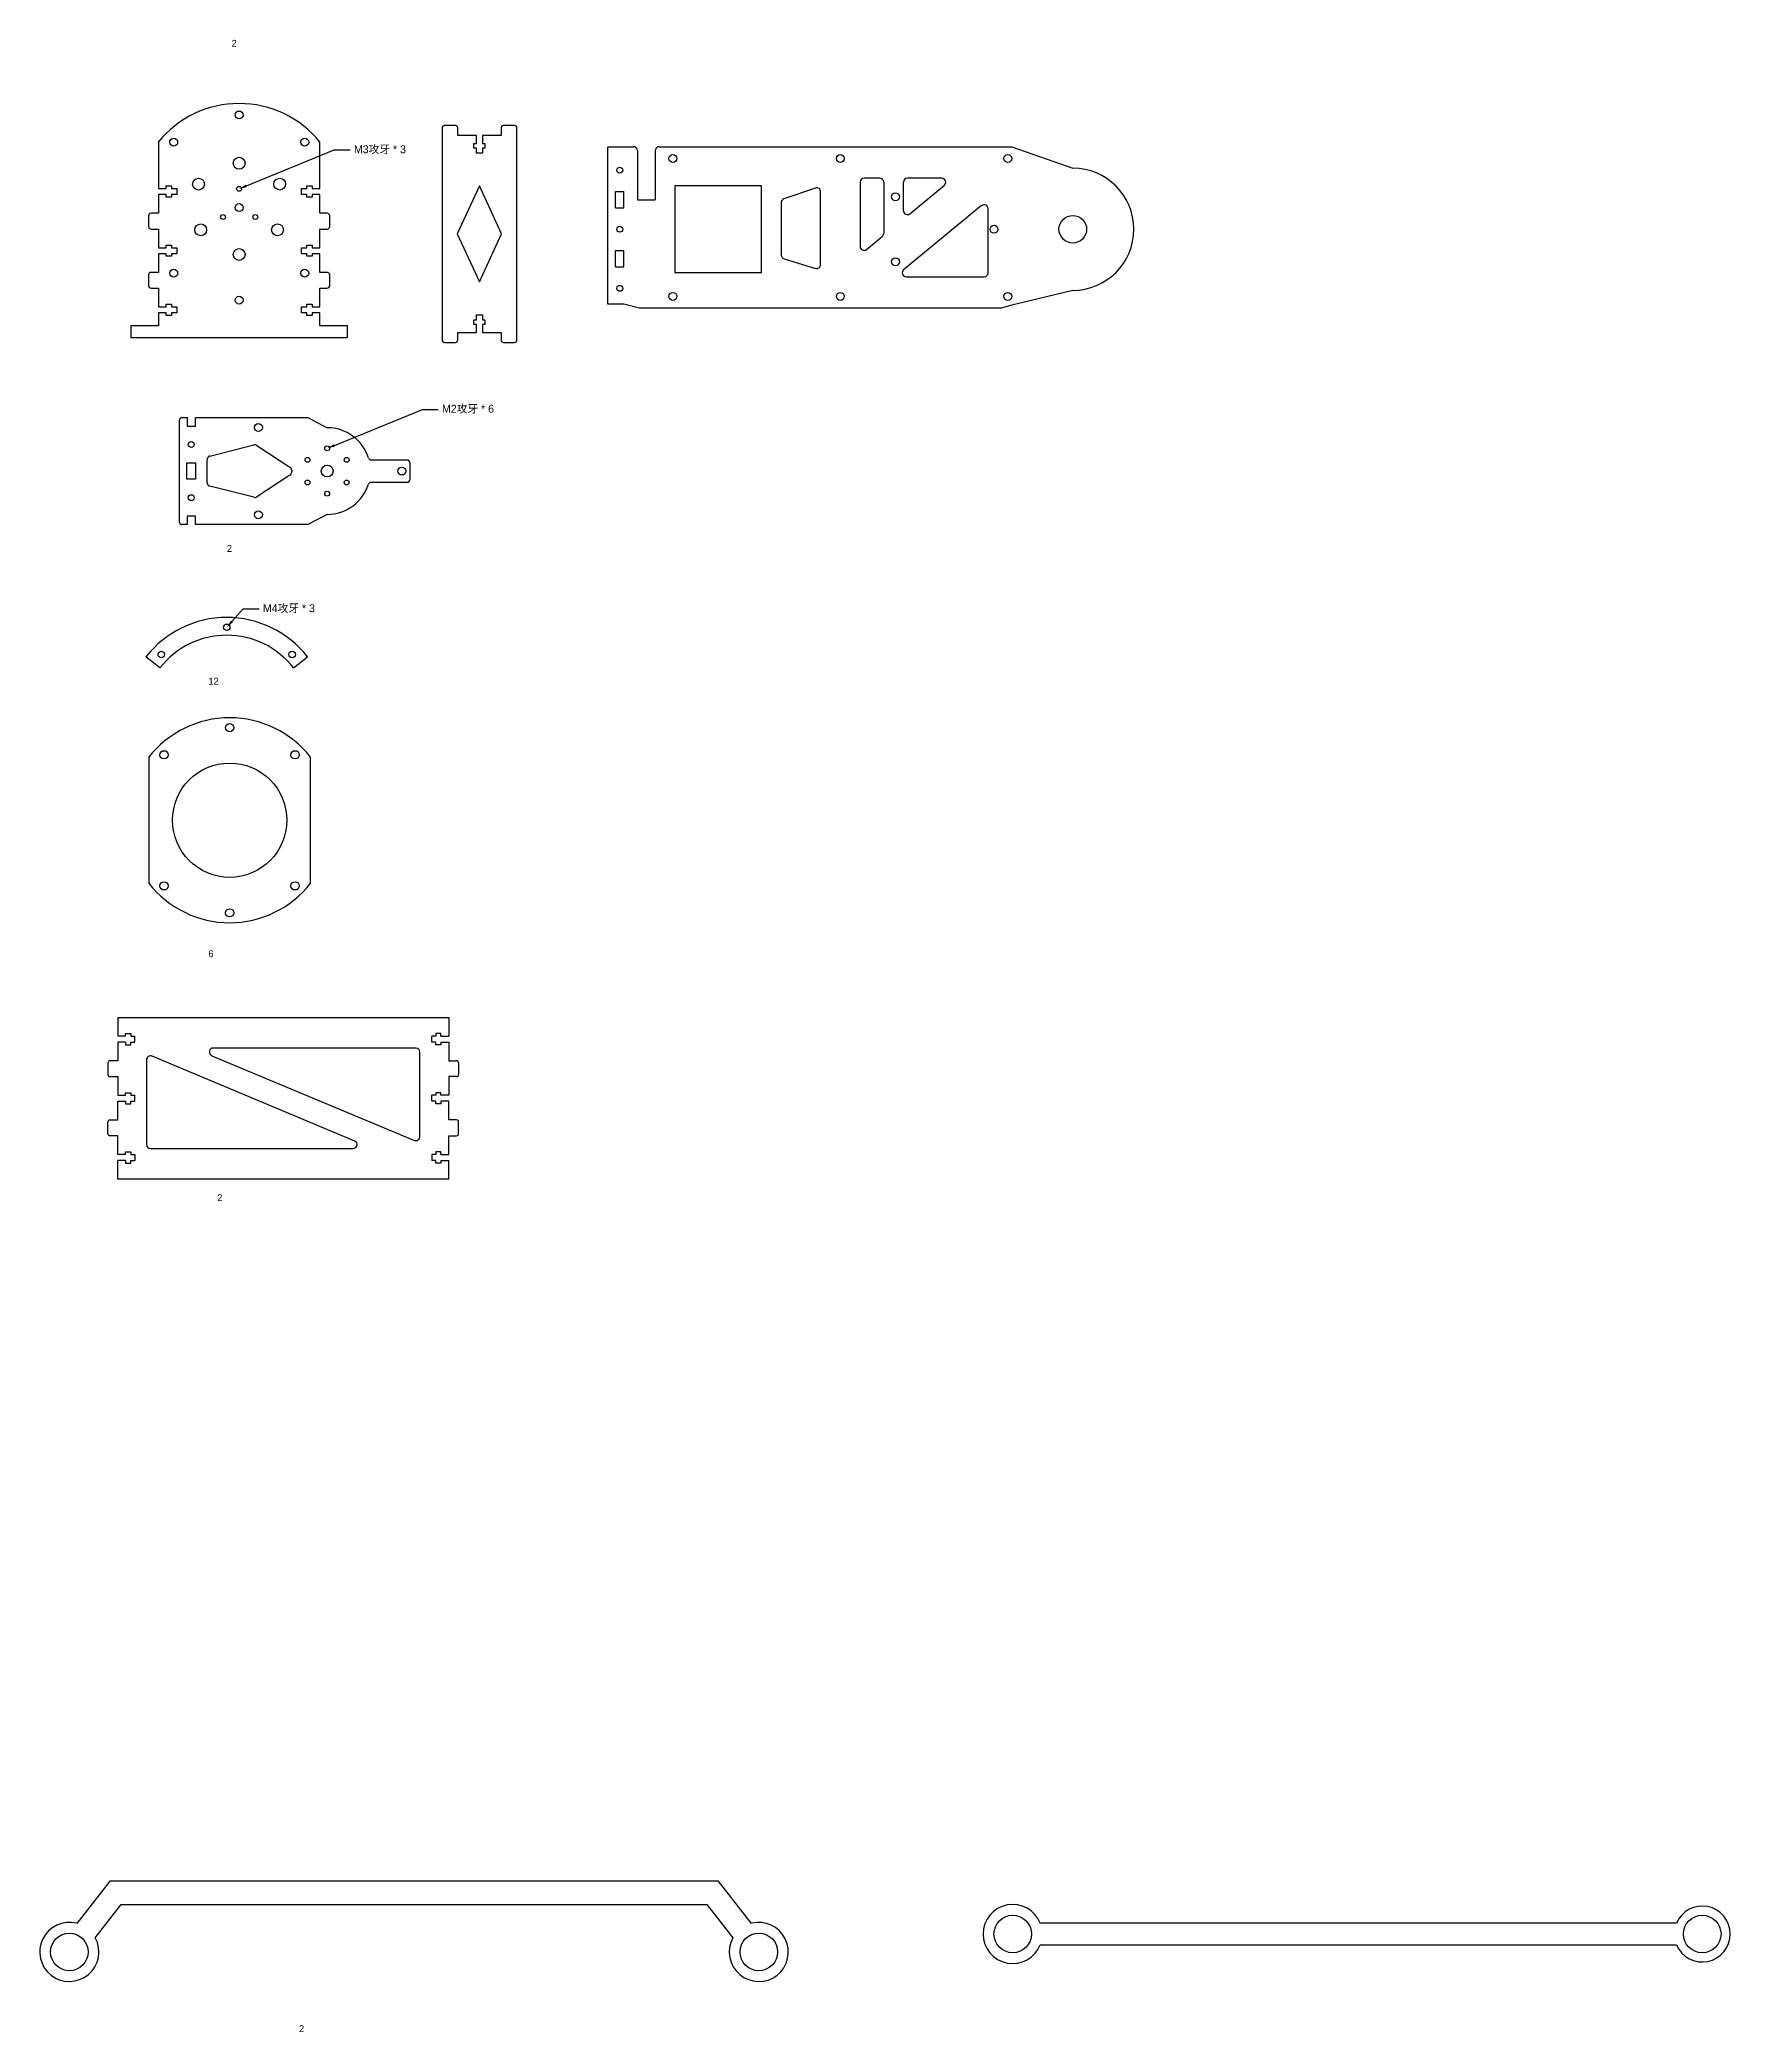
# Model space of a CAD drawing. Header units: millimetres. Extents: x -218 to 1539, y -1932 to 164.
# Drawn here: x -218 to 640, y -1932 to -921 of the extents above; entities that cross this region are included whole.
import ezdxf
from ezdxf import colors
from ezdxf.entities.mleader import LeaderData, LeaderLine
from ezdxf.math import Vec2, Vec3

# ---------------------------------------------------------------- set-up
doc = ezdxf.new("R2010")
doc.units = ezdxf.units.MM

msp = doc.modelspace()

# ---------------------------------------------------------------- linework, layer by layer
at = {"color": 7, "linetype": 'Continuous', "lineweight": 25}
for p, q in [((-13.8, -966), (-13.8, -1073.6)), ((-7, -964.8), (-12.6, -964.8)), ((-5.8, -969.8), (-5.8, -966)), ((3.7, -969.8), (-5.8, -969.8)), ((3.7, -973.8), (3.7, -969.8)), ((6.7, -969.8), (6.7, -973.8)), ((16.2, -969.8), (6.7, -969.8)), ((16.2, -966), (16.2, -969.8)), ((23, -964.8), (17.4, -964.8)), ((24.2, -1073.6), (24.2, -966)), ((-157.8, -973.2), (-157.8, -996.8)), ((-75.8, -996.8), (-75.8, -973.2)), ((2.4, -973.8), (3.7, -973.8)), ((2.4, -976.3), (2.4, -973.8)), ((3.7, -976.3), (2.4, -976.3)), ((3.7, -978.8), (3.7, -976.3)), ((6.7, -978.8), (3.7, -978.8)), ((6.7, -973.8), (8, -973.8)), ((6.7, -976.3), (6.7, -978.8)), ((8, -976.3), (6.7, -976.3)), ((8, -973.8), (8, -976.3)), ((70.4, -1055.5), (70.4, -975.5)), ((70.4, -975.5), (83.4, -975.5)), ((85.4, -977.5), (85.4, -1002.4)), ((94.4, -977.5), (94.4, -1002.4)), ((96.4, -975.5), (275.4, -975.5)), ((275.4, -975.5), (306.4, -986.4)), ((-157.8, -996.8), (-153.8, -996.8)), ((-157.8, -999.8), (-157.8, -1009.3)), ((-153.8, -999.8), (-157.8, -999.8)), ((-153.8, -995.4), (-151.1, -995.4)), ((-153.8, -996.8), (-153.8, -995.4)), ((-153.8, -1001.1), (-153.8, -999.8)), ((-151.1, -995.4), (-151.1, -996.8)), ((-151.1, -996.8), (-148.4, -996.8)), ((-151.1, -999.8), (-151.1, -1001.1)), ((-148.4, -999.8), (-151.1, -999.8)), ((-148.4, -996.8), (-148.4, -999.8)), ((-85.2, -996.8), (-82.5, -996.8)), ((-85.2, -999.8), (-85.2, -996.8)), ((-82.5, -999.8), (-85.2, -999.8)), ((-82.5, -995.4), (-79.8, -995.4)), ((-82.5, -996.8), (-82.5, -995.4)), ((-82.5, -1001.1), (-82.5, -999.8)), ((-79.8, -995.4), (-79.8, -996.8)), ((-79.8, -996.8), (-75.8, -996.8)), ((-79.8, -999.8), (-79.8, -1001.1)), ((-75.8, -999.8), (-79.8, -999.8)), ((-75.8, -1009.3), (-75.8, -999.8)), ((5.2, -995.4), (-6.1, -1019.8)), ((16.4, -1019.8), (5.2, -995.4)), ((74.2, -998.2), (78.5, -998.2)), ((74.2, -1006.5), (74.2, -998.2)), ((78.5, -1006.5), (78.5, -998.2)), ((148.4, -995.4), (104.4, -995.4)), ((104.4, -995.4), (104.4, -1039.4)), ((148.4, -1039.4), (148.4, -995.4)), ((175.7, -996.5), (159.7, -1002)), ((178.4, -1035.3), (178.4, -998.4)), ((198.4, -993.5), (198.4, -1026.1)), ((208.4, -991.5), (200.4, -991.5)), ((210.4, -993.5), (210.4, -1019.5)), ((220.4, -1008), (220.4, -993.5)), ((239.9, -991.5), (222.4, -991.5)), ((223.6, -1009.5), (241.2, -995.1)), ((-162.8, -1010.6), (-162.8, -1016)), ((-157.8, -1009.3), (-161.5, -1009.3)), ((-151.1, -1001.1), (-153.8, -1001.1)), ((-79.8, -1001.1), (-82.5, -1001.1)), ((-72.1, -1009.3), (-75.8, -1009.3)), ((-70.8, -1016), (-70.8, -1010.6)), ((74.2, -1006.5), (78.5, -1006.5)), ((85.4, -1002.4), (94.4, -1002.4)), ((158.4, -1003.9), (158.4, -1030.5)), ((260.1, -1005.4), (220.5, -1038)), ((263.4, -1039.5), (263.4, -1007)), ((-161.5, -1017.3), (-157.8, -1017.3)), ((-157.8, -1017.3), (-157.8, -1026.8)), ((-75.8, -1017.3), (-72.1, -1017.3)), ((-75.8, -1026.8), (-75.8, -1017.3)), ((-6.1, -1019.8), (5.2, -1044.1)), ((5.2, -1044.1), (16.4, -1019.8)), ((201.6, -1027.6), (209.6, -1021.1)), ((-157.8, -1026.8), (-153.8, -1026.8)), ((-157.8, -1029.8), (-157.8, -1039.3)), ((-153.8, -1029.8), (-157.8, -1029.8)), ((-153.8, -1025.4), (-151.1, -1025.4)), ((-153.8, -1026.8), (-153.8, -1025.4)), ((-153.8, -1031.1), (-153.8, -1029.8)), ((-151.1, -1031.1), (-153.8, -1031.1)), ((-151.1, -1025.4), (-151.1, -1026.8)), ((-151.1, -1026.8), (-148.4, -1026.8)), ((-151.1, -1029.8), (-151.1, -1031.1)), ((-148.4, -1029.8), (-151.1, -1029.8)), ((-148.4, -1026.8), (-148.4, -1029.8)), ((-85.2, -1026.8), (-82.5, -1026.8)), ((-85.2, -1029.8), (-85.2, -1026.8)), ((-82.5, -1029.8), (-85.2, -1029.8)), ((-82.5, -1025.4), (-79.8, -1025.4)), ((-82.5, -1026.8), (-82.5, -1025.4)), ((-82.5, -1031.1), (-82.5, -1029.8)), ((-79.8, -1031.1), (-82.5, -1031.1)), ((-79.8, -1025.4), (-79.8, -1026.8)), ((-79.8, -1026.8), (-75.8, -1026.8)), ((-79.8, -1029.8), (-79.8, -1031.1)), ((-75.8, -1029.8), (-79.8, -1029.8)), ((-75.8, -1039.3), (-75.8, -1029.8)), ((74.2, -1028.2), (78.5, -1028.2)), ((74.2, -1036.5), (74.2, -1028.2)), ((78.5, -1036.5), (78.5, -1028.2)), ((-162.8, -1040.6), (-162.8, -1046)), ((-157.8, -1039.3), (-161.5, -1039.3)), ((-72.1, -1039.3), (-75.8, -1039.3)), ((-70.8, -1046), (-70.8, -1040.6)), ((74.2, -1036.5), (78.5, -1036.5)), ((104.4, -1039.4), (148.4, -1039.4)), ((159.8, -1032.4), (175.8, -1037.3)), ((-161.5, -1047.3), (-157.8, -1047.3)), ((-157.8, -1047.3), (-157.8, -1056.8)), ((-75.8, -1047.3), (-72.1, -1047.3)), ((-75.8, -1056.8), (-75.8, -1047.3)), ((221.8, -1041.5), (261.4, -1041.5)), ((306.4, -1048.4), (275.4, -1055.9)), ((-157.8, -1056.8), (-153.8, -1056.8)), ((-157.8, -1059.8), (-157.8, -1066.4)), ((-153.8, -1059.8), (-157.8, -1059.8)), ((-153.8, -1055.4), (-151.1, -1055.4)), ((-153.8, -1056.8), (-153.8, -1055.4)), ((-153.8, -1061.1), (-153.8, -1059.8)), ((-151.1, -1061.1), (-153.8, -1061.1)), ((-151.1, -1055.4), (-151.1, -1056.8)), ((-151.1, -1056.8), (-148.4, -1056.8)), ((-151.1, -1059.8), (-151.1, -1061.1)), ((-148.4, -1059.8), (-151.1, -1059.8)), ((-148.4, -1056.8), (-148.4, -1059.8)), ((-85.2, -1056.8), (-82.5, -1056.8)), ((-85.2, -1059.8), (-85.2, -1056.8)), ((-82.5, -1059.8), (-85.2, -1059.8)), ((-82.5, -1055.4), (-79.8, -1055.4)), ((-82.5, -1056.8), (-82.5, -1055.4)), ((-82.5, -1061.1), (-82.5, -1059.8)), ((-79.8, -1061.1), (-82.5, -1061.1)), ((-79.8, -1055.4), (-79.8, -1056.8)), ((-79.8, -1056.8), (-75.8, -1056.8)), ((-79.8, -1059.8), (-79.8, -1061.1)), ((-75.8, -1059.8), (-79.8, -1059.8)), ((-75.8, -1066.4), (-75.8, -1059.8)), ((3.7, -1060.8), (6.7, -1060.8)), ((3.7, -1063.3), (3.7, -1060.8)), ((6.7, -1060.8), (6.7, -1063.3)), ((78.5, -1055.5), (70.4, -1055.5)), ((86.5, -1057.5), (78.5, -1055.5)), ((270.1, -1057.5), (86.5, -1057.5)), ((275.4, -1055.9), (270.1, -1057.5)), ((-171.8, -1066.4), (-171.8, -1072.4)), ((-157.8, -1066.4), (-171.8, -1066.4)), ((-61.8, -1066.4), (-75.8, -1066.4)), ((-61.8, -1072.4), (-61.8, -1066.4)), ((-5.8, -1069.8), (3.7, -1069.8)), ((-5.8, -1073.6), (-5.8, -1069.8)), ((2.4, -1063.3), (3.7, -1063.3)), ((2.4, -1065.8), (2.4, -1063.3)), ((3.7, -1065.8), (2.4, -1065.8)), ((3.7, -1069.8), (3.7, -1065.8)), ((6.7, -1063.3), (8, -1063.3)), ((6.7, -1065.8), (6.7, -1069.8)), ((8, -1065.8), (6.7, -1065.8)), ((6.7, -1069.8), (16.2, -1069.8)), ((8, -1063.3), (8, -1065.8)), ((16.2, -1069.8), (16.2, -1073.6)), ((-171.8, -1072.4), (-61.8, -1072.4)), ((-12.6, -1074.8), (-7, -1074.8)), ((17.4, -1074.8), (23, -1074.8)), ((-147.1, -1166), (-147.1, -1114.3)), ((-145.8, -1113), (-143.2, -1113)), ((-143.2, -1113), (-143.2, -1117.3)), ((-143.2, -1117.3), (-138.9, -1117.3)), ((-138.9, -1117.3), (-138.9, -1113)), ((-138.9, -1113), (-82, -1113)), ((-82, -1113), (-72.1, -1118.1)), ((-131.6, -1132.5), (-109.3, -1126.8)), ((-107.8, -1127.1), (-91, -1138.1)), ((-143.3, -1144.3), (-143.3, -1136)), ((-143.3, -1136), (-139, -1136)), ((-139, -1136), (-139, -1144.3)), ((-133.1, -1145.9), (-133.1, -1134.4)), ((-91, -1142.2), (-107.8, -1153.2)), ((-90.1, -1139.8), (-90.1, -1140.5)), ((-49.9, -1134.4), (-31.5, -1134.4)), ((-30.2, -1135.7), (-30.2, -1144.6)), ((-139, -1144.3), (-143.3, -1144.3)), ((-109.3, -1153.4), (-131.6, -1147.8)), ((-31.5, -1145.9), (-49.9, -1145.9)), ((-72.1, -1162.1), (-82, -1167.3)), ((-143.2, -1167.3), (-145.8, -1167.3)), ((-138.9, -1163), (-143.2, -1163)), ((-143.2, -1163), (-143.2, -1167.3)), ((-138.9, -1167.3), (-138.9, -1163)), ((-82, -1167.3), (-138.9, -1167.3)), ((-157, -1240), (-164.1, -1234.4)), ((-89.2, -1240), (-82.1, -1234.4)), ((-162.6, -1285.3), (-162.6, -1349.3)), ((-80.6, -1349.3), (-80.6, -1285.3)), ((-178.4, -1417.4), (-178.4, -1426.9)), ((-178.4, -1417.4), (-10.4, -1417.4)), ((-10.4, -1417.4), (-10.4, -1426.9)), ((-174.4, -1426.9), (-178.4, -1426.9)), ((-178.4, -1429.9), (-178.4, -1439.4)), ((-174.4, -1429.9), (-178.4, -1429.9)), ((-174.4, -1425.6), (-171.8, -1425.6)), ((-174.4, -1426.9), (-174.4, -1425.6)), ((-174.4, -1429.9), (-174.4, -1431.3)), ((-174.4, -1431.3), (-171.8, -1431.3)), ((-171.8, -1425.6), (-171.8, -1426.9)), ((-171.8, -1426.9), (-169.8, -1426.9)), ((-171.8, -1431.3), (-171.8, -1429.9)), ((-171.8, -1429.9), (-169.8, -1429.9)), ((-169.8, -1429.9), (-169.8, -1426.9)), ((-27, -1432.9), (-129.9, -1432.9)), ((-25, -1477.9), (-25, -1434.9)), ((-17, -1426.9), (-19, -1426.9)), ((-19, -1429.9), (-19, -1426.9)), ((-17, -1429.9), (-19, -1429.9)), ((-14.4, -1425.6), (-17, -1425.6)), ((-17, -1425.6), (-17, -1426.9)), ((-17, -1431.3), (-17, -1429.9)), ((-14.4, -1431.3), (-17, -1431.3)), ((-14.4, -1426.9), (-14.4, -1425.6)), ((-14.4, -1426.9), (-10.4, -1426.9)), ((-14.4, -1429.9), (-14.4, -1431.3)), ((-14.4, -1429.9), (-10.4, -1429.9)), ((-10.4, -1429.9), (-10.4, -1439.4)), ((-183.4, -1440.4), (-183.4, -1446.4)), ((-178.4, -1439.4), (-182.4, -1439.4)), ((-163.8, -1438.9), (-163.8, -1481.9)), ((-58.1, -1480.1), (-161, -1437.1)), ((-130.6, -1436.8), (-27.7, -1479.8)), ((-10.4, -1439.4), (-6.4, -1439.4)), ((-5.4, -1440.4), (-5.4, -1446.4)), ((-182.4, -1447.4), (-178.4, -1447.4)), ((-178.4, -1447.4), (-178.4, -1456.9)), ((-174.4, -1455.6), (-171.8, -1455.6)), ((-174.4, -1456.9), (-174.4, -1455.6)), ((-171.8, -1455.6), (-171.8, -1456.9)), ((-14.4, -1455.6), (-17, -1455.6)), ((-17, -1455.6), (-17, -1456.9)), ((-14.4, -1456.9), (-14.4, -1455.6)), ((-6.4, -1447.4), (-10.4, -1447.4)), ((-10.4, -1447.4), (-10.4, -1456.9)), ((-178.4, -1456.9), (-174.4, -1456.9)), ((-178.4, -1469.4), (-178.4, -1459.9)), ((-178.4, -1459.9), (-174.4, -1459.9)), ((-174.4, -1459.9), (-174.4, -1461.3)), ((-174.4, -1461.3), (-171.8, -1461.3)), ((-171.8, -1456.9), (-169.8, -1456.9)), ((-171.8, -1461.3), (-171.8, -1459.9)), ((-171.8, -1459.9), (-169.8, -1459.9)), ((-169.8, -1459.9), (-169.8, -1456.9)), ((-17, -1456.9), (-19, -1456.9)), ((-19, -1459.9), (-19, -1456.9)), ((-17, -1459.9), (-19, -1459.9)), ((-17, -1461.3), (-17, -1459.9)), ((-14.4, -1461.3), (-17, -1461.3)), ((-10.4, -1456.9), (-14.4, -1456.9)), ((-14.4, -1459.9), (-14.4, -1461.3)), ((-10.4, -1459.9), (-14.4, -1459.9)), ((-10.4, -1469.4), (-10.4, -1459.9)), ((-183.4, -1476.4), (-183.4, -1470.4)), ((-182.4, -1469.4), (-178.4, -1469.4)), ((-6.4, -1469.4), (-10.4, -1469.4)), ((-5.4, -1476.4), (-5.4, -1470.4)), ((-178.4, -1477.4), (-182.4, -1477.4)), ((-178.4, -1486.9), (-178.4, -1477.4)), ((-174.4, -1485.6), (-171.8, -1485.6)), ((-174.4, -1486.9), (-174.4, -1485.6)), ((-171.8, -1485.6), (-171.8, -1486.9)), ((-161.8, -1483.9), (-58.9, -1483.9)), ((-14.4, -1485.6), (-17, -1485.6)), ((-17, -1485.6), (-17, -1486.9)), ((-14.4, -1486.9), (-14.4, -1485.6)), ((-10.4, -1477.4), (-6.4, -1477.4)), ((-10.4, -1486.9), (-10.4, -1477.4)), ((-174.4, -1486.9), (-178.4, -1486.9)), ((-178.4, -1499.4), (-178.4, -1489.9)), ((-174.4, -1489.9), (-178.4, -1489.9)), ((-174.4, -1489.9), (-174.4, -1491.3)), ((-174.4, -1491.3), (-171.8, -1491.3)), ((-171.8, -1486.9), (-169.8, -1486.9)), ((-171.8, -1491.3), (-171.8, -1489.9)), ((-171.8, -1489.9), (-169.8, -1489.9)), ((-169.8, -1486.9), (-169.8, -1489.9)), ((-17, -1486.9), (-19, -1486.9)), ((-19, -1486.9), (-19, -1489.9)), ((-17, -1489.9), (-19, -1489.9)), ((-17, -1491.3), (-17, -1489.9)), ((-14.4, -1491.3), (-17, -1491.3)), ((-14.4, -1486.9), (-10.4, -1486.9)), ((-14.4, -1489.9), (-14.4, -1491.3)), ((-14.4, -1489.9), (-10.4, -1489.9)), ((-10.4, -1499.4), (-10.4, -1489.9)), ((-10.4, -1499.4), (-178.4, -1499.4)), ((-182.4, -1855.6), (-199.2, -1877.1)), ((126.5, -1855.6), (-182.4, -1855.6)), ((143.3, -1877.1), (126.5, -1855.6)), ((-189.8, -1884.4), (-176.6, -1867.6)), ((-176.6, -1867.6), (120.6, -1867.6)), ((120.6, -1867.6), (133.8, -1884.4)), ((612.8, -1877), (289.9, -1877)), ((289.9, -1888), (612.8, -1888))]:
    msp.add_line(p, q, dxfattribs=at)
for centre, radius in [((-116.8, -959.4), 2), ((-150, -973.2), 2), ((-83.5, -973.2), 2), ((103.4, -981.5), 2), ((188.4, -981.5), 2), ((273.4, -981.5), 2), ((-116.8, -983.9), 3), ((76.4, -987.4), 1.5), ((-137.4, -994.5), 3), ((-116.8, -996.9), 1.25), ((-96.2, -994.5), 3), ((216.4, -1000.9), 2), ((-125, -1011.2), 1.25), ((-116.8, -1006.4), 2), ((-108.6, -1011.2), 1.25), ((306.4, -1017.4), 7.02), ((-136.3, -1017.7), 3), ((-97.3, -1017.7), 3), ((76.4, -1017.4), 1.5), ((266.4, -1017.4), 2), ((-116.8, -1030.2), 3), ((-150, -1039.7), 2), ((-83.5, -1039.7), 2), ((216.4, -1033.9), 2), ((-116.8, -1053.4), 2), ((76.4, -1047.4), 1.5), ((103.4, -1051.5), 2), ((188.4, -1051.5), 2), ((273.4, -1051.5), 2), ((-107, -1118), 2), ((-141.1, -1126.6), 1.5), ((-72.1, -1128.6), 1.25), ((-82.1, -1134.4), 1.25), ((-72.1, -1140.1), 3), ((-62.2, -1134.4), 1.25), ((-34.2, -1140.1), 2), ((-141.1, -1153.6), 1.5), ((-82.1, -1145.9), 1.25), ((-72.1, -1151.6), 1.25), ((-62.2, -1145.9), 1.25), ((-107, -1162.3), 2), ((-123.1, -1219.4), 1.65), ((-156.3, -1233.2), 1.65), ((-89.9, -1233.2), 1.65), ((-121.6, -1270.3), 2.1), ((-154.9, -1284.1), 2.1), ((-88.4, -1284.1), 2.1), ((-121.6, -1317.3), 29), ((-154.9, -1350.6), 2.1), ((-88.4, -1350.6), 2.1), ((-121.6, -1364.3), 2.1), ((275.9, -1882.5), 9.53), ((625.9, -1882.5), 9.53), ((-203, -1891.6), 9.53), ((147, -1891.6), 9.53)]:
    msp.add_circle(centre, radius, dxfattribs=at)
for centre, radius, start, end in [((-116.8, -1006.4), 52.8, 39.0214, 140.9786), ((-12.6, -966), 1.2, 90, 180), ((-7, -966), 1.2, 0, 90), ((17.4, -966), 1.2, 90, 180), ((23, -966), 1.2, 0, 90), ((83.4, -977.5), 2, 0, 90), ((96.4, -977.5), 2, 90, 180), ((306.4, -1017.4), 31, 270, 90), ((176.4, -998.4), 2, 0, 109.0984), ((200.4, -993.5), 2, 90, 180), ((208.4, -993.5), 2, 0, 90), ((222.4, -993.5), 2, 90, 180), ((239.9, -993.5), 2, 309.4725, 90), ((-161.5, -1010.6), 1.3, 90, 180), ((-72.1, -1010.6), 1.3, 0, 90), ((160.4, -1003.9), 2, 109.0984, 180), ((222.4, -1008), 2, 180, 309.4725), ((261.4, -1007), 2, 0, 129.4725), ((-161.5, -1016), 1.3, 180, 270), ((-72.1, -1016), 1.3, 270, 0), ((208.4, -1019.5), 2, 309.4725, 0), ((160.4, -1030.5), 2, 180, 253.1038), ((200.4, -1026.1), 2, 180, 309.4725), ((-161.5, -1040.6), 1.3, 90, 180), ((-72.1, -1040.6), 1.3, 0, 90), ((176.4, -1035.3), 2, 253.1038, 0), ((221.8, -1039.5), 2, 129.4725, 270), ((261.4, -1039.5), 2, 270, 0), ((-161.5, -1046), 1.3, 180, 270), ((-72.1, -1046), 1.3, 270, 0), ((-12.6, -1073.6), 1.2, 180, 270), ((-7, -1073.6), 1.2, 270, 0), ((17.4, -1073.6), 1.2, 180, 270), ((23, -1073.6), 1.2, 270, 0), ((-145.8, -1114.3), 1.3, 90, 180), ((-72.1, -1140.1), 22, 17.6108, 90), ((-108.9, -1128.8), 2, 56.698, 104.2434), ((-131.1, -1134.4), 2, 104.2434, 180), ((-92.1, -1139.8), 2, 0, 56.698), ((-92.1, -1140.5), 2, 303.302, 0), ((-49.9, -1133.1), 1.3, 197.6108, 270), ((-31.5, -1135.7), 1.3, 0, 90), ((-131.1, -1145.9), 2, 180, 255.7566), ((-72.1, -1140.1), 22, 270, 342.3892), ((-49.9, -1147.2), 1.3, 90, 162.3892), ((-31.5, -1144.6), 1.3, 270, 0), ((-108.9, -1151.5), 2, 255.7566, 303.302), ((-145.8, -1166), 1.3, 180, 270), ((-123.1, -1266.4), 52, 38, 142), ((-123.1, -1266.4), 43, 38, 142), ((-121.6, -1317.3), 52, 37.958, 142.042), ((-121.6, -1317.3), 52, 217.958, 322.042), ((-129.9, -1434.9), 2, 90, 247.3262), ((-27, -1434.9), 2, 0, 90), ((-182.4, -1440.4), 1, 90, 180), ((-161.8, -1438.9), 2, 67.3262, 180), ((-6.4, -1440.4), 1, 0, 90), ((-182.4, -1446.4), 1, 180, 270), ((-6.4, -1446.4), 1, 270, 0), ((-182.4, -1470.4), 1, 90, 180), ((-6.4, -1470.4), 1, 0, 90), ((-182.4, -1476.4), 1, 180, 270), ((-161.8, -1481.9), 2, 180, 270), ((-58.9, -1481.9), 2, 270, 67.3262), ((-27, -1477.9), 2, 247.3262, 0), ((-6.4, -1476.4), 1, 270, 0), ((275.9, -1882.5), 15, 21.5102, 338.4898), ((625.9, -1882.5), 14.2, 202.8305, 157.1695), ((-203, -1891.6), 15, 75.5527, 28.3964), ((147, -1891.6), 15, 151.6036, 104.4473)]:
    msp.add_arc(centre, radius, start, end, dxfattribs=at)

# ---------------------------------------------------------------- texts
at = {"char_height": 3.5, "attachment_point": 1}
for s, width, insert in [('2', 41.606, (-120.6, -921.3)), ('2', 41.606, (-123, -1177.6)), ('12', 41.606, (-132.4, -1245)), ('6', 41.606, (-132.4, -1383.3)), ('2', 41.606, (-127.9, -1507.1)), ('2', 42.54, (-86.4, -1928.8))]:
    msp.add_mtext_dynamic_manual_height_columns(s, width=width, gutter_width=17.5, heights=[0], dxfattribs=dict(at, insert=insert))

# ---------------------------------------------------------------- leaders
ml = msp.add_multileader_mtext('Standard')
ml.set_content('M3{\\fSimSun|b0|i0|c134|p2;攻牙} * 3', color=256)
ml.set_leader_properties()
ml.build(insert=Vec2(0, 0))
ml.multileader.update_dxf_attribs({"text_right_attachment_type": 6})
ctx = ml.context
ctx.base_point, ctx.plane_origin = Vec3(-60.5, -977.1), Vec3(-71, -981.8)
ctx.right_attachment = 6
notes = []
notes.append((ctx, [(0, (1, 1, 0), (-68.5, -977.1), (1, 0), 8, [(0, [(-116.8, -996.9)], 0, [])])]))
ctx.mtext.insert, ctx.mtext.flow_direction = Vec3(-58.5, -974.8), 5
ml = msp.add_multileader_mtext('Standard')
ml.set_content('M2{\\fSimSun|b0|i0|c134|p2;攻牙} * 6', color=256)
ml.set_leader_properties()
ml.build(insert=Vec2(0, 0))
ml.multileader.update_dxf_attribs({"text_right_attachment_type": 6})
ctx = ml.context
ctx.base_point, ctx.plane_origin = Vec3(-15.8, -1108.8), Vec3(-26.4, -1113.5)
ctx.right_attachment = 6
notes.append((ctx, [(0, (1, 1, 0), (-23.8, -1108.8), (1, 0), 8, [(0, [(-72.1, -1128.6)], 0, [])])]))
ctx.mtext.insert, ctx.mtext.flow_direction = Vec3(-13.8, -1106.5), 5
ml = msp.add_multileader_mtext('Standard')
ml.set_content('M4{\\fSimSun|b0|i0|c134|p2;攻牙} * 3', color=256)
ml.set_leader_properties()
ml.build(insert=Vec2(0, 0))
ml.multileader.update_dxf_attribs({"text_right_attachment_type": 6})
ctx = ml.context
ctx.base_point, ctx.plane_origin = Vec3(-106.7, -1210), Vec3(-123.1, -1219.4)
ctx.right_attachment = 6
notes.append((ctx, [(0, (1, 1, 0), (-114.7, -1210), (1, 0), 8, [(0, [(-123.1, -1219.4)], 0, [])])]))
ctx.mtext.insert, ctx.mtext.flow_direction = Vec3(-104.7, -1207.7), 5
for ctx, leaders in notes:
    for number, flags, end, landing, length, lines in leaders:
        leader = LeaderData()
        leader.index, (leader.has_last_leader_line, leader.has_dogleg_vector, leader.attachment_direction) = number, flags
        leader.last_leader_point, leader.dogleg_vector, leader.dogleg_length = Vec3(end), Vec3(landing), length
        for number, points, colour, breaks in lines:
            line = LeaderLine()
            line.index, line.vertices, line.color, line.breaks = number, Vec3.list(points), colors.encode_raw_color(colour), breaks
            leader.lines.append(line)
        ctx.leaders.append(leader)

doc.saveas('drawing.dxf')
